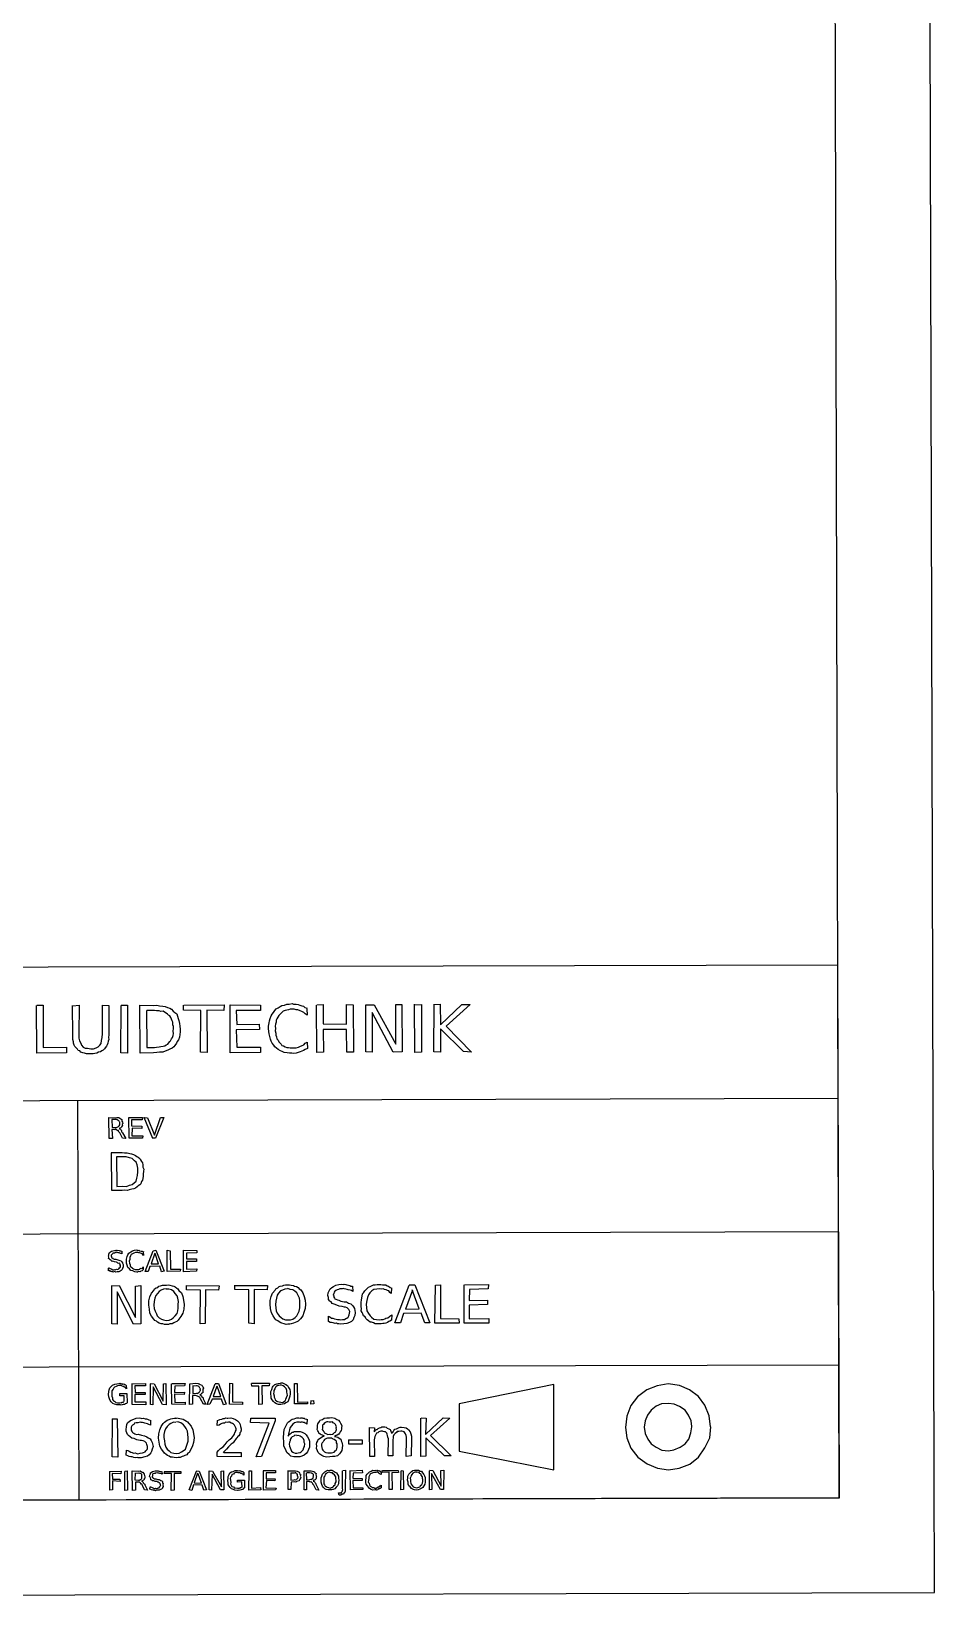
# Model space of a CAD drawing. Header units: millimetres. Extents: x 0 to 620, y -1 to 331.
# Drawn here: x 525.4 to 620.4, y -0.8 to 165 of the extents above; entities that cross this region are included whole.
import ezdxf

# ---------------------------------------------------------------- set-up
doc = ezdxf.new("R2010")
doc.units = ezdxf.units.MM

msp = doc.modelspace()

# ---------------------------------------------------------------- linework, layer by layer
for points in [[(0.47, -0.82), (620.42, 0.87), (619.52, 330.84), (-0.45, 329.17)], [(10.45, 9.16), (610.4, 10.85), (609.59, 320.84), (9.59, 319.15)], [(430.43, 10.32), (610.43, 10.8), (610.26, 66.82), (430.29, 66.36)], [(570.42, 15.74), (580.39, 13.76), (580.38, 22.74), (570.42, 20.7)], [(596.88, 18.28), (596.72, 19.44), (596.28, 20.56), (595.59, 21.46), (594.67, 22.16), (593.59, 22.64), (592.41, 22.8), (591.25, 22.61), (590.17, 22.19), (589.19, 21.43), (588.49, 20.54), (588.07, 19.4), (587.91, 18.23), (588.06, 17.12), (588.5, 16.04), (589.22, 15.08), (590.19, 14.4), (591.28, 13.93), (592.45, 13.75), (593.58, 13.95), (594.69, 14.36), (595.6, 15.08), (596.27, 16.06), (596.78, 17.11), (596.9, 18.29)], [(594.9, 18.31), (594.82, 18.92), (594.54, 19.51), (594.2, 20.02), (593.62, 20.41), (593.05, 20.66), (592.43, 20.74), (591.72, 20.71), (591.15, 20.46), (590.61, 20.05), (590.25, 19.5), (590, 18.9), (589.88, 18.24), (589.99, 17.58), (590.26, 16.99), (590.63, 16.49), (591.14, 16.13), (591.76, 15.84), (592.44, 15.75), (593.02, 15.88), (593.68, 16.14), (594.2, 16.51), (594.58, 17), (594.81, 17.66), (594.91, 18.3)]]:
    msp.add_lwpolyline(points, close=True)
for points in [[(525.99, 62.61), (526.67, 62.62), (526.67, 58.16), (529.13, 58.2), (529.12, 57.6), (526.02, 57.56), (525.98, 62.59)], [(529.78, 62.57), (530.45, 62.61), (530.41, 59.53), (530.43, 59.16), (530.48, 58.89), (530.63, 58.62), (530.71, 58.41), (530.87, 58.22), (531.1, 58.11), (531.35, 58.1), (531.7, 58.03), (531.98, 58.05), (532.25, 58.14), (532.47, 58.23), (532.64, 58.41), (532.77, 58.58), (532.8, 58.9), (532.87, 59.21), (532.93, 59.6), (532.92, 62.62), (533.57, 62.59), (533.57, 59.52), (533.55, 59.23), (533.58, 59.02), (533.5, 58.85), (533.49, 58.62), (533.4, 58.47), (533.33, 58.32), (533.2, 58.14), (533.14, 58.02), (532.99, 57.89), (532.84, 57.81), (532.69, 57.73), (532.5, 57.67), (532.32, 57.56), (532.1, 57.54), (531.92, 57.51), (531.66, 57.5), (531.46, 57.51), (531.23, 57.52), (531.03, 57.58), (530.83, 57.6), (530.64, 57.67), (530.52, 57.81), (530.36, 57.86), (530.28, 58), (530.15, 58.15), (530, 58.27), (529.93, 58.43), (529.87, 58.62), (529.85, 58.78), (529.78, 59.01), (529.79, 59.25), (529.78, 59.51), (529.76, 62.6)], [(534.87, 62.62), (535.53, 62.62), (535.54, 57.59), (534.83, 57.63), (534.86, 62.59)], [(536.85, 62.62), (538.28, 62.59), (538.62, 62.64), (538.9, 62.56), (539.26, 62.51), (539.51, 62.48), (539.76, 62.39), (540, 62.3), (540.18, 62.19), (540.36, 61.99), (540.53, 61.86), (540.72, 61.71), (540.81, 61.46), (540.89, 61.22), (540.95, 61.01), (541, 60.71), (541.05, 60.43), (541.07, 60.11), (541.08, 59.81), (541.05, 59.53), (541.02, 59.27), (540.9, 58.99), (540.78, 58.81), (540.71, 58.62), (540.53, 58.39), (540.43, 58.23), (540.25, 58.12), (540, 57.99), (539.77, 57.89), (539.52, 57.8), (539.25, 57.7), (538.91, 57.67), (538.62, 57.64), (538.28, 57.62), (536.86, 57.59), (536.85, 62.62)], [(537.53, 62.05), (537.58, 58.16), (538.4, 58.19), (538.6, 58.2), (538.86, 58.23), (539.06, 58.27), (539.3, 58.32), (539.47, 58.35), (539.62, 58.46), (539.77, 58.52), (539.87, 58.64), (540.01, 58.79), (540.06, 58.89), (540.16, 59.1), (540.27, 59.23), (540.33, 59.45), (540.37, 59.64), (540.36, 59.89), (540.38, 60.16), (540.37, 60.39), (540.31, 60.57), (540.31, 60.84), (540.25, 60.98), (540.16, 61.15), (540.1, 61.32), (540.01, 61.51), (539.84, 61.58), (539.75, 61.69), (539.62, 61.79), (539.45, 61.89), (539.29, 61.98), (539.05, 61.97), (538.87, 62.04), (538.6, 62.03), (538.39, 62.08), (537.58, 62.06)], [(541.46, 62.62), (545.7, 62.66), (545.69, 62.05), (543.9, 62.1), (543.93, 57.64), (543.23, 57.67), (543.26, 62.05), (541.43, 62.1), (541.45, 62.63)], [(546.35, 62.67), (549.53, 62.64), (549.52, 62.07), (546.99, 62.05), (547.05, 60.59), (549.38, 60.64), (549.44, 60.06), (546.99, 60.04), (547.05, 58.21), (549.55, 58.2), (549.55, 57.65), (546.33, 57.61), (546.35, 62.65)], [(554.41, 62.25), (554.44, 61.57), (554.22, 61.71), (554.09, 61.86), (553.88, 61.96), (553.71, 62.02), (553.46, 62.13), (553.29, 62.13), (553.07, 62.19), (552.85, 62.2), (552.67, 62.21), (552.49, 62.13), (552.29, 62.09), (552.12, 62.05), (551.92, 62.01), (551.8, 61.9), (551.69, 61.77), (551.58, 61.65), (551.46, 61.55), (551.37, 61.36), (551.25, 61.18), (551.19, 61.04), (551.19, 60.83), (551.1, 60.61), (551.09, 60.42), (551.1, 60.18), (551.09, 59.93), (551.13, 59.69), (551.15, 59.46), (551.22, 59.3), (551.25, 59.08), (551.38, 58.96), (551.46, 58.76), (551.57, 58.66), (551.7, 58.51), (551.79, 58.38), (551.94, 58.34), (552.14, 58.26), (552.3, 58.17), (552.49, 58.19), (552.67, 58.13), (552.86, 58.13), (553.06, 58.13), (553.28, 58.15), (553.53, 58.22), (553.68, 58.29), (553.92, 58.39), (554.08, 58.45), (554.23, 58.62), (554.44, 58.73), (554.46, 58.08), (554.23, 57.97), (554.05, 57.85), (553.89, 57.79), (553.71, 57.71), (553.5, 57.66), (553.27, 57.57), (553.03, 57.55), (552.84, 57.56), (552.59, 57.57), (552.33, 57.63), (552.02, 57.64), (551.8, 57.75), (551.62, 57.83), (551.4, 57.95), (551.21, 58.11), (551.03, 58.25), (550.93, 58.42), (550.75, 58.63), (550.67, 58.85), (550.58, 59.06), (550.51, 59.33), (550.46, 59.61), (550.41, 59.84), (550.38, 60.17), (550.38, 60.42), (550.44, 60.75), (550.47, 60.99), (550.55, 61.23), (550.64, 61.49), (550.77, 61.68), (550.9, 61.86), (551.04, 62.07), (551.19, 62.24), (551.39, 62.35), (551.61, 62.48), (551.78, 62.59), (552.07, 62.62), (552.29, 62.73), (552.55, 62.73), (552.86, 62.79), (553.01, 62.73), (553.28, 62.74), (553.48, 62.71), (553.68, 62.62), (553.87, 62.57), (554.07, 62.51), (554.21, 62.38), (554.43, 62.3)], [(555.46, 62.66), (556.13, 62.69), (556.13, 60.65), (558.58, 60.64), (558.58, 62.71), (559.27, 62.65), (559.31, 57.7), (558.62, 57.67), (558.59, 60.07), (556.13, 60.06), (556.15, 57.67), (555.47, 57.66), (555.44, 62.64)], [(560.61, 62.67), (561.5, 62.66), (563.77, 58.53), (563.76, 62.71), (564.4, 62.69), (564.42, 57.73), (563.47, 57.7), (561.29, 61.85), (561.27, 57.69), (560.62, 57.71), (560.61, 62.66)], [(565.74, 62.67), (566.46, 62.7), (566.46, 57.69), (565.76, 57.66), (565.73, 62.73)], [(567.74, 62.71), (568.44, 62.74), (568.46, 60.57), (570.72, 62.69), (571.6, 62.71), (569.06, 60.41), (571.73, 57.68), (570.88, 57.74), (568.45, 60.13), (568.45, 57.7), (567.76, 57.72), (567.79, 62.73)], [(430.28, 52.32), (610.29, 52.85)], [(530.45, 10.57), (530.31, 52.63)], [(534.65, 49.67), (534.72, 49.65), (534.73, 49.57), (534.8, 49.57), (534.84, 49.5), (534.91, 49.43), (534.92, 49.35), (534.95, 49.28), (535.02, 49.2), (535.36, 48.59), (535.03, 48.64), (534.74, 49.2), (534.64, 49.3), (534.59, 49.34), (534.59, 49.44), (534.49, 49.44), (534.43, 49.49), (534.42, 49.53), (534.29, 49.57), (534.21, 49.52), (533.89, 49.56), (533.95, 48.59), (533.62, 48.6), (533.59, 50.81), (534.26, 50.79), (534.43, 50.82), (534.64, 50.8), (534.74, 50.74), (534.85, 50.67), (534.94, 50.59), (534.95, 50.44), (535.03, 50.32), (535.07, 50.17), (534.99, 50.11), (535.01, 49.98), (534.97, 49.94), (534.91, 49.83), (534.89, 49.77), (534.85, 49.74), (534.72, 49.68), (534.66, 49.67)], [(533.91, 50.6), (533.92, 49.76), (534.25, 49.77), (534.38, 49.77), (534.45, 49.81), (534.54, 49.83), (534.61, 49.87), (534.65, 49.92), (534.72, 50.03), (534.73, 50.1), (534.74, 50.17), (534.73, 50.31), (534.69, 50.35), (534.68, 50.44), (534.63, 50.45), (534.56, 50.5), (534.46, 50.58), (534.37, 50.59), (534.26, 50.59), (533.91, 50.6)], [(535.68, 50.82), (537.12, 50.81), (537.1, 50.56), (535.97, 50.58), (535.98, 49.93), (537.05, 49.89), (537.04, 49.65), (536.03, 49.7), (535.99, 48.89), (537.15, 48.89), (537.13, 48.63), (535.71, 48.65), (535.67, 50.81)], [(538.21, 48.6), (537.31, 50.82), (537.63, 50.79), (538.37, 48.96), (539.03, 50.81), (539.38, 50.82), (538.5, 48.63), (538.18, 48.65)], [(533.83, 47.12), (534.98, 47.13), (535.24, 47.09), (535.5, 47.09), (535.79, 47.03), (535.97, 47), (536.16, 46.92), (536.39, 46.83), (536.53, 46.72), (536.67, 46.65), (536.83, 46.49), (536.9, 46.37), (537.01, 46.19), (537.12, 46.04), (537.16, 45.85), (537.17, 45.59), (537.25, 45.37), (537.24, 45.16), (537.19, 44.87), (537.19, 44.63), (537.14, 44.41), (537.13, 44.21), (537.03, 44.07), (536.94, 43.85), (536.84, 43.73), (536.67, 43.62), (536.57, 43.52), (536.37, 43.38), (536.21, 43.31), (536, 43.26), (535.73, 43.2), (535.53, 43.15), (535.23, 43.16), (534.98, 43.14), (533.89, 43.13), (533.87, 47.08)], [(534.4, 46.68), (534.42, 43.56), (535.04, 43.59), (535.45, 43.57), (535.77, 43.68), (536.05, 43.78), (536.26, 43.95), (536.45, 44.12), (536.53, 44.44), (536.61, 44.72), (536.63, 45.09), (536.62, 45.5), (536.57, 45.82), (536.46, 46.11), (536.28, 46.27), (536.04, 46.49), (535.77, 46.56), (535.42, 46.67), (535.06, 46.68), (534.4, 46.66)], [(430.32, 38.3), (610.37, 38.81)], [(534.95, 36.76), (534.95, 36.47), (534.87, 36.51), (534.83, 36.5), (534.73, 36.56), (534.66, 36.58), (534.58, 36.58), (534.51, 36.62), (534.46, 36.59), (534.34, 36.64), (534.25, 36.59), (534.16, 36.56), (534.03, 36.53), (533.98, 36.51), (533.95, 36.48), (533.85, 36.37), (533.83, 36.35), (533.84, 36.27), (533.85, 36.15), (533.85, 36.13), (533.89, 36.06), (533.96, 36.05), (533.99, 35.97), (534.07, 35.96), (534.14, 35.93), (534.3, 35.9), (534.42, 35.88), (534.63, 35.82), (534.72, 35.78), (534.87, 35.74), (534.92, 35.68), (535.02, 35.54), (535.03, 35.49), (535.1, 35.35), (535.08, 35.25), (535.09, 35.1), (535.02, 34.93), (534.98, 34.84), (534.89, 34.71), (534.77, 34.64), (534.63, 34.58), (534.44, 34.58), (534.27, 34.56), (534.17, 34.61), (534.13, 34.56), (534.05, 34.58), (533.92, 34.59), (533.86, 34.63), (533.75, 34.61), (533.67, 34.71), (533.55, 34.69), (533.56, 34.98), (533.63, 35), (533.71, 34.95), (533.81, 34.91), (533.91, 34.88), (533.99, 34.81), (534.12, 34.8), (534.17, 34.82), (534.23, 34.81), (534.38, 34.85), (534.5, 34.84), (534.55, 34.85), (534.62, 34.89), (534.7, 35), (534.75, 35), (534.79, 35.1), (534.8, 35.19), (534.78, 35.28), (534.79, 35.32), (534.73, 35.42), (534.7, 35.48), (534.6, 35.47), (534.54, 35.5), (534.44, 35.56), (534.37, 35.6), (534.18, 35.62), (534, 35.69), (533.92, 35.67), (533.82, 35.77), (533.73, 35.86), (533.64, 35.92), (533.56, 35.97), (533.59, 36.12), (533.55, 36.25), (533.57, 36.34), (533.59, 36.45), (533.66, 36.6), (533.77, 36.7), (533.87, 36.76), (534.01, 36.8), (534.16, 36.83), (534.33, 36.87), (534.39, 36.87), (534.51, 36.84), (534.54, 36.87), (534.65, 36.81), (534.73, 36.8), (534.82, 36.79), (534.9, 36.75), (534.98, 36.73)], [(537.19, 36.68), (537.22, 36.31), (537.11, 36.43), (537.07, 36.47), (537.01, 36.52), (536.9, 36.56), (536.81, 36.59), (536.72, 36.58), (536.65, 36.61), (536.51, 36.6), (536.38, 36.63), (536.2, 36.54), (536.07, 36.48), (535.94, 36.41), (535.87, 36.26), (535.78, 36.08), (535.78, 35.89), (535.73, 35.7), (535.77, 35.5), (535.81, 35.32), (535.84, 35.17), (535.99, 35.03), (536.07, 34.98), (536.18, 34.91), (536.35, 34.82), (536.51, 34.84), (536.65, 34.83), (536.69, 34.84), (536.83, 34.86), (536.88, 34.92), (536.97, 34.96), (537.06, 34.95), (537.16, 35), (537.2, 35.11), (537.19, 34.82), (537.15, 34.77), (537.07, 34.69), (536.95, 34.66), (536.91, 34.61), (536.83, 34.6), (536.68, 34.62), (536.6, 34.56), (536.52, 34.54), (536.3, 34.57), (536.09, 34.68), (535.91, 34.74), (535.76, 34.91), (535.57, 35.03), (535.5, 35.27), (535.45, 35.49), (535.44, 35.7), (535.44, 35.93), (535.51, 36.21), (535.58, 36.38), (535.7, 36.53), (535.9, 36.67), (536.07, 36.78), (536.27, 36.86), (536.53, 36.89), (536.58, 36.82), (536.73, 36.86), (536.79, 36.8), (536.85, 36.8), (536.99, 36.75), (537.07, 36.77), (537.16, 36.72), (537.25, 36.67)], [(538.23, 36.79), (538.54, 36.85), (539.41, 34.65), (539.12, 34.59), (538.94, 35.18), (537.89, 35.16), (537.7, 34.63), (537.39, 34.63), (538.25, 36.79)], [(538.43, 36.54), (538.03, 35.43), (538.8, 35.41), (538.44, 36.5)], [(539.71, 36.85), (540.02, 36.8), (540.06, 34.88), (541.12, 34.87), (541.1, 34.64), (539.72, 34.63), (539.7, 36.85)], [(541.4, 36.85), (542.83, 36.82), (542.82, 36.57), (541.75, 36.56), (541.74, 35.94), (542.8, 35.96), (542.79, 35.68), (541.74, 35.68), (541.74, 34.87), (542.84, 34.89), (542.81, 34.65), (541.43, 34.6), (541.44, 36.85)], [(539.64, 33.19), (539.82, 33.21), (540.01, 33.18), (540.23, 33.11), (540.42, 33.08), (540.56, 32.99), (540.73, 32.87), (540.85, 32.8), (540.96, 32.62), (541.22, 32.37), (541.38, 32), (541.43, 31.6), (541.51, 31.14), (541.48, 30.65), (541.37, 30.24), (541.17, 29.89), (540.96, 29.59), (540.88, 29.49), (540.73, 29.37), (540.54, 29.29), (540.43, 29.21), (540.23, 29.13), (540.01, 29.1), (539.87, 29.04), (539.64, 29.03), (539.44, 29.04), (539.25, 29.1), (539.08, 29.12), (538.89, 29.19), (538.7, 29.3), (538.58, 29.38), (538.43, 29.46), (538.3, 29.61), (538.07, 29.93), (537.91, 30.25), (537.84, 30.64), (537.79, 31.08), (537.78, 31.55), (537.91, 31.95), (538.06, 32.34), (538.3, 32.62), (538.38, 32.79), (538.57, 32.89), (538.73, 32.94), (538.84, 33.09), (539.03, 33.11), (539.22, 33.18), (539.44, 33.17), (539.6, 33.17)], [(546.83, 33.16), (550.28, 33.14), (550.25, 32.7), (548.86, 32.71), (548.86, 29.13), (548.32, 29.17), (548.3, 32.7), (546.84, 32.72), (546.85, 33.17)], [(552.39, 33.2), (552.57, 33.22), (552.76, 33.17), (552.99, 33.16), (553.12, 33.08), (553.33, 33.03), (553.48, 32.94), (553.59, 32.81), (553.76, 32.69), (554, 32.36), (554.13, 31.99), (554.22, 31.6), (554.25, 31.17), (554.23, 30.74), (554.09, 30.32), (553.97, 29.97), (553.74, 29.65), (553.65, 29.54), (553.48, 29.41), (553.35, 29.31), (553.19, 29.24), (553.02, 29.18), (552.77, 29.1), (552.63, 29.08), (552.39, 29.08), (552.23, 29.06), (552.01, 29.11), (551.79, 29.18), (551.67, 29.21), (551.51, 29.33), (551.34, 29.42), (551.16, 29.53), (551.03, 29.66), (550.85, 29.94), (550.68, 30.28), (550.58, 30.71), (550.56, 31.18), (550.55, 31.58), (550.67, 32), (550.8, 32.33), (551.07, 32.64), (551.15, 32.8), (551.34, 32.91), (551.5, 33.04), (551.61, 33.09), (551.84, 33.12), (552, 33.18), (552.16, 33.21), (552.36, 33.2)], [(559.22, 33.08), (559.26, 32.5), (559.09, 32.62), (558.95, 32.66), (558.76, 32.69), (558.65, 32.74), (558.5, 32.77), (558.35, 32.79), (558.23, 32.84), (558.11, 32.79), (557.88, 32.81), (557.74, 32.74), (557.59, 32.68), (557.47, 32.63), (557.35, 32.56), (557.27, 32.44), (557.25, 32.32), (557.19, 32.13), (557.23, 32.04), (557.23, 31.93), (557.31, 31.83), (557.35, 31.73), (557.47, 31.71), (557.63, 31.64), (557.78, 31.6), (557.98, 31.5), (558.32, 31.44), (558.58, 31.42), (558.79, 31.3), (559.05, 31.23), (559.21, 31.05), (559.33, 30.9), (559.41, 30.74), (559.44, 30.5), (559.5, 30.31), (559.47, 30), (559.36, 29.79), (559.27, 29.54), (559.09, 29.37), (558.91, 29.26), (558.61, 29.15), (558.29, 29.1), (557.95, 29.09), (557.78, 29.12), (557.64, 29.13), (557.51, 29.17), (557.37, 29.14), (557.19, 29.21), (557.01, 29.24), (556.85, 29.26), (556.7, 29.37), (556.7, 29.93), (556.82, 29.85), (556.99, 29.72), (557.15, 29.7), (557.33, 29.63), (557.49, 29.59), (557.63, 29.58), (557.83, 29.57), (557.98, 29.54), (558.17, 29.57), (558.38, 29.58), (558.5, 29.66), (558.63, 29.7), (558.77, 29.83), (558.83, 29.95), (558.87, 30.05), (558.9, 30.24), (558.93, 30.41), (558.85, 30.54), (558.83, 30.61), (558.76, 30.68), (558.66, 30.79), (558.47, 30.87), (558.36, 30.88), (558.13, 30.95), (557.81, 30.99), (557.55, 31.09), (557.27, 31.2), (557.06, 31.24), (556.95, 31.42), (556.81, 31.51), (556.7, 31.68), (556.7, 31.89), (556.63, 32.1), (556.65, 32.36), (556.74, 32.59), (556.85, 32.78), (557.05, 32.92), (557.22, 33.05), (557.46, 33.19), (557.77, 33.26), (558.07, 33.27), (558.21, 33.24), (558.33, 33.27), (558.52, 33.24), (558.61, 33.23), (558.78, 33.17), (558.92, 33.15), (559.05, 33.09), (559.22, 33.08)], [(563.3, 32.91), (563.28, 32.29), (563.15, 32.41), (563.02, 32.57), (562.89, 32.63), (562.75, 32.69), (562.59, 32.71), (562.44, 32.8), (562.23, 32.77), (562.05, 32.81), (561.77, 32.75), (561.46, 32.72), (561.26, 32.58), (561.03, 32.37), (560.88, 32.18), (560.77, 31.9), (560.72, 31.56), (560.63, 31.17), (560.69, 30.81), (560.72, 30.49), (560.89, 30.19), (561.05, 29.94), (561.21, 29.82), (561.46, 29.62), (561.73, 29.58), (562.1, 29.53), (562.23, 29.56), (562.45, 29.56), (562.61, 29.63), (562.73, 29.7), (562.92, 29.76), (563.05, 29.85), (563.15, 29.91), (563.33, 30.05), (563.3, 29.51), (563.15, 29.39), (563.04, 29.36), (562.88, 29.27), (562.7, 29.2), (562.53, 29.15), (562.41, 29.15), (562.23, 29.1), (562.08, 29.11), (561.86, 29.11), (561.61, 29.11), (561.43, 29.21), (561.22, 29.28), (561.08, 29.3), (560.88, 29.42), (560.76, 29.53), (560.6, 29.68), (560.53, 29.84), (560.37, 29.94), (560.28, 30.16), (560.22, 30.3), (560.13, 30.49), (560.14, 30.74), (560.12, 30.91), (560.13, 31.18), (560.11, 31.41), (560.14, 31.62), (560.18, 31.85), (560.23, 32.03), (560.27, 32.26), (560.36, 32.37), (560.52, 32.59), (560.61, 32.69), (560.73, 32.81), (560.88, 32.96), (561.08, 33.03), (561.21, 33.1), (561.43, 33.2), (561.59, 33.23), (561.81, 33.26), (562.01, 33.24), (562.2, 33.24), (562.37, 33.22), (562.54, 33.22), (562.7, 33.2), (562.87, 33.12), (562.99, 33.08), (563.16, 32.95), (563.34, 32.87)], [(565.18, 33.2), (565.77, 33.2), (567.33, 29.21), (566.8, 29.21), (566.42, 30.23), (564.59, 30.19), (564.25, 29.22), (563.66, 29.22), (565.16, 33.17)], [(567.93, 33.19), (568.47, 33.21), (568.47, 29.69), (570.39, 29.64), (570.42, 29.18), (567.88, 29.2), (567.93, 33.18)], [(570.98, 33.2), (573.51, 33.24), (573.49, 32.79), (571.5, 32.74), (571.48, 31.57), (573.42, 31.6), (573.41, 31.15), (571.49, 31.09), (571.49, 29.65), (573.54, 29.69), (573.55, 29.19), (570.96, 29.2), (570.94, 33.23)], [(533.89, 33.1), (534.66, 33.14), (536.4, 29.79), (536.39, 33.09), (536.94, 33.14), (536.96, 29.11), (536.19, 29.09), (534.44, 32.47), (534.46, 29.09), (533.91, 29.11), (533.91, 33.14)], [(539.6, 32.78), (539.32, 32.75), (539.07, 32.65), (538.89, 32.51), (538.71, 32.29), (538.54, 32.1), (538.42, 31.83), (538.34, 31.45), (538.33, 31.09), (538.36, 30.74), (538.46, 30.45), (538.58, 30.18), (538.68, 29.96), (538.88, 29.75), (539.11, 29.6), (539.34, 29.53), (539.62, 29.46), (539.93, 29.51), (540.16, 29.61), (540.36, 29.75), (540.57, 29.94), (540.75, 30.2), (540.83, 30.48), (540.88, 30.77), (540.88, 31.14), (540.91, 31.48), (540.84, 31.81), (540.75, 32.07), (540.56, 32.3), (540.4, 32.53), (540.16, 32.68), (539.88, 32.76), (539.61, 32.77)], [(541.76, 33.14), (545.19, 33.12), (545.13, 32.66), (543.74, 32.7), (543.72, 29.16), (543.19, 29.12), (543.22, 32.65), (541.75, 32.68), (541.74, 33.13)], [(552.36, 32.81), (552.1, 32.75), (551.85, 32.67), (551.65, 32.58), (551.43, 32.35), (551.3, 32.13), (551.21, 31.82), (551.13, 31.5), (551.11, 31.13), (551.16, 30.78), (551.18, 30.48), (551.3, 30.23), (551.48, 29.94), (551.69, 29.78), (551.88, 29.64), (552.15, 29.53), (552.39, 29.54), (552.69, 29.52), (552.95, 29.62), (553.17, 29.77), (553.34, 29.95), (553.49, 30.22), (553.59, 30.45), (553.66, 30.81), (553.68, 31.17), (553.68, 31.54), (553.62, 31.81), (553.47, 32.15), (553.36, 32.38), (553.15, 32.56), (552.93, 32.7), (552.67, 32.74), (552.39, 32.82)], [(565.51, 32.65), (564.79, 30.65), (566.23, 30.68), (565.47, 32.69)], [(430.35, 24.35), (610.36, 24.8)], [(535.2, 20.93), (535.21, 21.55), (534.72, 21.54), (534.72, 21.78), (535.46, 21.8), (535.51, 20.82), (535.43, 20.75), (535.33, 20.7), (535.23, 20.64), (535.11, 20.64), (535, 20.59), (534.89, 20.56), (534.81, 20.6), (534.65, 20.61), (534.42, 20.58), (534.19, 20.68), (534.01, 20.73), (533.84, 20.9), (533.73, 21.06), (533.66, 21.22), (533.58, 21.45), (533.55, 21.68), (533.58, 21.99), (533.62, 22.19), (533.69, 22.4), (533.87, 22.56), (533.98, 22.66), (534.2, 22.76), (534.43, 22.82), (534.68, 22.85), (534.76, 22.86), (534.89, 22.81), (534.94, 22.85), (535.07, 22.78), (535.16, 22.81), (535.28, 22.75), (535.33, 22.7), (535.42, 22.62), (535.44, 22.29), (535.34, 22.42), (535.24, 22.42), (535.2, 22.53), (535.09, 22.51), (534.99, 22.56), (534.9, 22.62), (534.81, 22.62), (534.68, 22.64), (534.5, 22.6), (534.36, 22.53), (534.16, 22.46), (534.11, 22.38), (534.02, 22.25), (533.9, 22.07), (533.9, 21.95), (533.88, 21.71), (533.89, 21.51), (533.96, 21.32), (533.98, 21.16), (534.08, 21.03), (534.22, 20.93), (534.32, 20.84), (534.5, 20.81), (534.69, 20.81), (534.75, 20.79), (534.84, 20.85), (534.9, 20.82), (535, 20.87), (535, 20.86), (535.1, 20.85), (535.11, 20.93), (535.16, 20.94)], [(536.04, 22.79), (537.43, 22.85), (537.44, 22.58), (536.31, 22.59), (536.35, 21.91), (537.4, 21.91), (537.4, 21.69), (536.32, 21.68), (536.3, 20.9), (537.46, 20.9), (537.46, 20.61), (536.05, 20.63), (536.02, 22.83)], [(537.92, 22.85), (538.34, 22.82), (539.29, 20.99), (539.34, 22.81), (539.58, 22.83), (539.6, 20.6), (539.21, 20.64), (538.25, 22.48), (538.2, 20.59), (537.95, 20.63), (537.96, 22.8)], [(540.19, 22.84), (541.61, 22.85), (541.55, 22.58), (540.52, 22.56), (540.48, 21.89), (541.55, 21.93), (541.51, 21.67), (540.48, 21.71), (540.51, 20.85), (541.61, 20.88), (541.62, 20.62), (540.21, 20.65), (540.16, 22.82)], [(543.13, 21.68), (543.22, 21.64), (543.22, 21.61), (543.25, 21.58), (543.32, 21.54), (543.34, 21.46), (543.43, 21.39), (543.49, 21.32), (543.5, 21.24), (543.8, 20.66), (543.52, 20.65), (543.21, 21.23), (543.18, 21.3), (543.14, 21.38), (543.05, 21.45), (542.99, 21.47), (542.92, 21.5), (542.89, 21.52), (542.8, 21.54), (542.7, 21.57), (542.38, 21.59), (542.39, 20.65), (542.08, 20.63), (542.1, 22.8), (542.74, 22.86), (542.98, 22.83), (543.09, 22.81), (543.19, 22.74), (543.35, 22.68), (543.41, 22.6), (543.48, 22.51), (543.53, 22.35), (543.48, 22.23), (543.48, 22.09), (543.46, 22), (543.49, 21.94), (543.41, 21.84), (543.35, 21.82), (543.3, 21.77), (543.25, 21.68), (543.16, 21.64)], [(542.41, 22.56), (542.42, 21.78), (542.8, 21.83), (542.87, 21.81), (542.95, 21.8), (543.05, 21.89), (543.07, 21.88), (543.13, 21.98), (543.16, 22.02), (543.23, 22.12), (543.18, 22.2), (543.22, 22.27), (543.15, 22.34), (543.13, 22.41), (543.09, 22.48), (543.06, 22.54), (542.98, 22.57), (542.88, 22.58), (542.79, 22.6), (542.39, 22.57)], [(544.76, 22.84), (545.11, 22.84), (545.91, 20.68), (545.63, 20.61), (545.42, 21.21), (544.44, 21.18), (544.21, 20.65), (543.92, 20.62), (544.76, 22.81)], [(544.94, 22.57), (544.54, 21.47), (545.37, 21.48), (544.96, 22.55)], [(546.28, 22.86), (546.58, 22.84), (546.59, 20.9), (547.63, 20.89), (547.64, 20.64), (546.28, 20.66), (546.29, 22.88)], [(548.58, 22.87), (550.47, 22.86), (550.44, 22.59), (549.68, 22.59), (549.7, 20.67), (549.36, 20.62), (549.34, 22.57), (548.62, 22.57), (548.58, 22.85)], [(551.62, 22.92), (551.85, 22.92), (552.05, 22.79), (552.19, 22.73), (552.36, 22.62), (552.48, 22.43), (552.62, 22.22), (552.66, 22.01), (552.64, 21.77), (552.62, 21.51), (552.56, 21.29), (552.49, 21.08), (552.4, 20.92), (552.2, 20.82), (552.07, 20.7), (551.83, 20.67), (551.66, 20.63), (551.44, 20.63), (551.22, 20.69), (551.03, 20.8), (550.89, 20.94), (550.76, 21.12), (550.67, 21.3), (550.67, 21.48), (550.62, 21.75), (550.61, 21.99), (550.71, 22.21), (550.8, 22.45), (550.86, 22.56), (551.05, 22.74), (551.24, 22.81), (551.4, 22.85), (551.63, 22.88)], [(551.6, 22.66), (551.47, 22.64), (551.34, 22.63), (551.19, 22.53), (551.12, 22.45), (551.04, 22.28), (550.95, 22.12), (550.93, 21.93), (550.9, 21.79), (550.96, 21.53), (550.96, 21.4), (551.05, 21.25), (551.09, 21.12), (551.25, 20.99), (551.33, 20.95), (551.51, 20.9), (551.67, 20.86), (551.82, 20.85), (551.92, 20.89), (552.05, 21), (552.16, 21.07), (552.2, 21.21), (552.26, 21.36), (552.36, 21.6), (552.34, 21.77), (552.3, 21.95), (552.31, 22.12), (552.22, 22.32), (552.15, 22.4), (552.06, 22.5), (551.92, 22.58), (551.75, 22.68), (551.62, 22.66)], [(553.1, 22.85), (553.39, 22.84), (553.43, 20.89), (554.47, 20.9), (554.48, 20.69), (553.12, 20.69), (553.1, 22.84)], [(554.86, 21.03), (555.1, 21.04), (555.13, 20.69), (554.84, 20.67), (554.86, 21.06)], [(533.94, 19.14), (534.47, 19.12), (534.52, 15.11), (533.92, 15.13), (533.95, 19.11)], [(537.97, 18.99), (537.98, 18.46), (537.78, 18.54), (537.65, 18.59), (537.51, 18.65), (537.38, 18.66), (537.26, 18.72), (537.13, 18.74), (536.98, 18.73), (536.86, 18.76), (536.64, 18.71), (536.47, 18.69), (536.28, 18.67), (536.2, 18.54), (536.07, 18.47), (536, 18.39), (535.93, 18.24), (535.93, 18.08), (535.93, 17.95), (535.96, 17.85), (536.02, 17.76), (536.07, 17.69), (536.2, 17.63), (536.33, 17.54), (536.48, 17.49), (536.67, 17.5), (537.01, 17.4), (537.33, 17.35), (537.56, 17.23), (537.72, 17.12), (537.94, 17.03), (538.03, 16.86), (538.15, 16.65), (538.19, 16.49), (538.23, 16.23), (538.15, 15.93), (538.08, 15.69), (538, 15.54), (537.82, 15.34), (537.63, 15.19), (537.35, 15.14), (536.99, 15.04), (536.67, 15.01), (536.56, 15.06), (536.4, 15.02), (536.2, 15.06), (536.05, 15.12), (535.89, 15.14), (535.73, 15.17), (535.58, 15.22), (535.41, 15.3), (535.44, 15.82), (535.58, 15.78), (535.71, 15.72), (535.89, 15.63), (536.05, 15.59), (536.19, 15.53), (536.36, 15.54), (536.51, 15.48), (536.64, 15.46), (536.87, 15.51), (537.11, 15.54), (537.21, 15.59), (537.41, 15.66), (537.48, 15.75), (537.6, 15.9), (537.63, 16), (537.66, 16.21), (537.62, 16.31), (537.56, 16.42), (537.53, 16.57), (537.46, 16.65), (537.35, 16.75), (537.19, 16.82), (537.03, 16.84), (536.86, 16.86), (536.53, 16.93), (536.24, 17.05), (535.99, 17.09), (535.82, 17.22), (535.64, 17.36), (535.54, 17.46), (535.46, 17.65), (535.42, 17.82), (535.39, 18.02), (535.44, 18.29), (535.49, 18.54), (535.56, 18.72), (535.75, 18.87), (535.94, 19), (536.2, 19.08), (536.44, 19.2), (536.81, 19.22), (536.95, 19.18), (537.05, 19.16), (537.24, 19.19), (537.39, 19.13), (537.53, 19.12), (537.66, 19.1), (537.77, 19.02), (537.94, 18.97)], [(540.64, 19.23), (540.88, 19.21), (541.04, 19.15), (541.21, 19.13), (541.41, 19.09), (541.56, 19), (541.76, 18.88), (541.85, 18.8), (542, 18.64), (542.23, 18.37), (542.41, 17.97), (542.5, 17.58), (542.54, 17.14), (542.5, 16.65), (542.38, 16.29), (542.21, 15.9), (542.04, 15.59), (541.89, 15.51), (541.78, 15.35), (541.57, 15.26), (541.43, 15.19), (541.28, 15.15), (541.09, 15.07), (540.86, 15.05), (540.67, 15.03), (540.45, 15.07), (540.26, 15.08), (540.07, 15.1), (539.92, 15.2), (539.76, 15.26), (539.62, 15.36), (539.45, 15.5), (539.35, 15.63), (539.13, 15.92), (538.96, 16.26), (538.86, 16.66), (538.82, 17.09), (538.85, 17.56), (538.93, 17.97), (539.07, 18.32), (539.28, 18.65), (539.44, 18.77), (539.57, 18.88), (539.72, 18.99), (539.92, 19.07), (540.1, 19.12), (540.29, 19.16), (540.48, 19.21), (540.68, 19.18)], [(540.63, 18.74), (540.37, 18.76), (540.1, 18.62), (539.93, 18.52), (539.71, 18.31), (539.55, 18.07), (539.45, 17.78), (539.37, 17.49), (539.38, 17.15), (539.43, 16.8), (539.46, 16.47), (539.59, 16.16), (539.7, 15.92), (539.92, 15.75), (540.11, 15.6), (540.41, 15.5), (540.68, 15.49), (540.98, 15.51), (541.22, 15.64), (541.41, 15.75), (541.64, 15.93), (541.73, 16.14), (541.83, 16.47), (541.93, 16.78), (541.91, 17.14), (541.9, 17.5), (541.84, 17.82), (541.72, 18.1), (541.59, 18.33), (541.44, 18.5), (541.17, 18.69), (540.96, 18.77), (540.69, 18.8)], [(545.66, 15.57), (547.5, 15.59), (547.51, 15.12), (544.99, 15.16), (544.96, 15.62), (545.12, 15.78), (545.34, 15.99), (545.59, 16.19), (545.8, 16.43), (546.04, 16.69), (546.24, 16.93), (546.36, 17.03), (546.5, 17.13), (546.63, 17.28), (546.72, 17.4), (546.79, 17.51), (546.83, 17.68), (546.89, 17.76), (546.92, 17.82), (546.97, 17.94), (546.97, 18.07), (546.94, 18.17), (546.86, 18.32), (546.8, 18.45), (546.69, 18.57), (546.59, 18.63), (546.43, 18.68), (546.29, 18.76), (546.16, 18.78), (546.02, 18.73), (545.85, 18.76), (545.74, 18.68), (545.58, 18.66), (545.45, 18.63), (545.31, 18.57), (545.18, 18.47), (544.97, 18.43), (545.01, 18.94), (545.18, 19.02), (545.27, 19.05), (545.45, 19.09), (545.59, 19.17), (545.76, 19.16), (545.89, 19.22), (546.02, 19.2), (546.1, 19.2), (546.41, 19.23), (546.66, 19.16), (546.92, 19.06), (547.11, 18.9), (547.28, 18.75), (547.38, 18.52), (547.43, 18.32), (547.5, 18.06), (547.5, 17.94), (547.46, 17.82), (547.45, 17.75), (547.37, 17.64), (547.36, 17.52), (547.24, 17.35), (547.15, 17.25), (547.04, 17.11), (546.98, 17.04), (546.9, 16.95), (546.79, 16.82), (546.65, 16.61), (546.44, 16.45), (546.18, 16.17), (545.97, 15.92), (545.62, 15.58)], [(548.53, 19.18), (551.08, 19.18), (551.06, 18.92), (549.64, 15.16), (549.08, 15.12), (550.44, 18.67), (548.49, 18.73), (548.51, 19.18)], [(554.44, 19.1), (554.41, 18.57), (554.34, 18.65), (554.22, 18.68), (554.11, 18.73), (554.05, 18.75), (553.95, 18.78), (553.78, 18.79), (553.73, 18.75), (553.63, 18.76), (553.34, 18.78), (553.11, 18.72), (552.94, 18.58), (552.8, 18.39), (552.65, 18.2), (552.58, 17.98), (552.5, 17.69), (552.45, 17.31), (552.54, 17.47), (552.67, 17.53), (552.76, 17.6), (552.85, 17.72), (553.02, 17.71), (553.09, 17.78), (553.22, 17.78), (553.42, 17.78), (553.69, 17.81), (553.91, 17.74), (554.19, 17.57), (554.35, 17.44), (554.49, 17.22), (554.6, 16.99), (554.69, 16.76), (554.68, 16.42), (554.67, 16.15), (554.59, 15.9), (554.49, 15.67), (554.32, 15.49), (554.12, 15.29), (553.89, 15.19), (553.66, 15.14), (553.4, 15.12), (553.03, 15.14), (552.73, 15.2), (552.54, 15.36), (552.3, 15.6), (552.17, 15.94), (552, 16.24), (551.97, 16.68), (551.95, 17.16), (551.97, 17.62), (552.01, 17.99), (552.21, 18.35), (552.38, 18.69), (552.49, 18.82), (552.64, 18.91), (552.77, 19.01), (552.88, 19.1), (553.06, 19.13), (553.24, 19.19), (553.37, 19.24), (553.56, 19.24), (553.7, 19.21), (553.78, 19.23), (553.92, 19.23), (553.99, 19.21), (554.13, 19.2), (554.21, 19.11), (554.32, 19.09), (554.4, 19.11)], [(556.26, 17.31), (556.05, 17.39), (555.93, 17.43), (555.8, 17.52), (555.67, 17.62), (555.63, 17.76), (555.57, 17.86), (555.49, 18.02), (555.52, 18.19), (555.53, 18.42), (555.56, 18.61), (555.73, 18.83), (555.81, 19), (556.05, 19.06), (556.24, 19.19), (556.52, 19.22), (556.8, 19.23), (557.05, 19.25), (557.34, 19.19), (557.56, 19.07), (557.72, 19), (557.88, 18.81), (557.96, 18.66), (558.07, 18.44), (558.05, 18.19), (558.06, 18.04), (558.03, 17.89), (557.92, 17.75), (557.85, 17.62), (557.76, 17.5), (557.61, 17.41), (557.48, 17.38), (557.3, 17.27), (557.51, 17.22), (557.66, 17.18), (557.81, 17.08), (557.97, 16.97), (558.03, 16.81), (558.1, 16.67), (558.13, 16.51), (558.16, 16.34), (558.12, 16.03), (558.07, 15.81), (557.96, 15.57), (557.83, 15.44), (557.63, 15.24), (557.35, 15.17), (557.09, 15.15), (556.81, 15.13), (556.47, 15.1), (556.21, 15.15), (555.98, 15.28), (555.79, 15.4), (555.59, 15.57), (555.53, 15.76), (555.41, 15.99), (555.45, 16.27), (555.41, 16.46), (555.46, 16.62), (555.57, 16.8), (555.61, 16.95), (555.75, 17.04), (555.9, 17.16), (556.07, 17.27), (556.22, 17.31)], [(556.06, 18.15), (556.03, 17.99), (556.11, 17.86), (556.18, 17.79), (556.24, 17.67), (556.32, 17.62), (556.46, 17.54), (556.6, 17.48), (556.81, 17.5), (556.92, 17.48), (557.1, 17.52), (557.21, 17.57), (557.31, 17.68), (557.44, 17.75), (557.49, 17.91), (557.51, 18.02), (557.49, 18.19), (557.53, 18.28), (557.44, 18.47), (557.41, 18.52), (557.33, 18.64), (557.19, 18.71), (557.12, 18.81), (556.95, 18.77), (556.77, 18.79), (556.61, 18.81), (556.5, 18.81), (556.36, 18.75), (556.22, 18.62), (556.17, 18.52), (556.07, 18.46), (556.05, 18.27), (556.07, 18.17)], [(563.4, 17.65), (563.49, 17.77), (563.55, 17.91), (563.66, 18.05), (563.83, 18.09), (563.97, 18.16), (564.11, 18.21), (564.24, 18.24), (564.38, 18.24), (564.65, 18.23), (564.86, 18.17), (565, 18.06), (565.1, 17.97), (565.27, 17.77), (565.33, 17.53), (565.41, 17.29), (565.4, 17.03), (565.37, 15.22), (564.87, 15.17), (564.88, 16.96), (564.9, 17.21), (564.86, 17.37), (564.8, 17.53), (564.71, 17.64), (564.66, 17.75), (564.53, 17.81), (564.41, 17.83), (564.28, 17.84), (564.07, 17.8), (563.91, 17.78), (563.82, 17.7), (563.69, 17.59), (563.56, 17.45), (563.48, 17.26), (563.47, 17.11), (563.46, 16.9), (563.45, 15.22), (562.97, 15.22), (562.99, 17.01), (562.91, 17.2), (562.88, 17.37), (562.86, 17.5), (562.81, 17.63), (562.68, 17.75), (562.59, 17.77), (562.44, 17.79), (562.36, 17.83), (562.18, 17.84), (561.98, 17.76), (561.88, 17.67), (561.72, 17.61), (561.62, 17.4), (561.57, 17.26), (561.53, 17.08), (561.49, 16.9), (561.54, 15.16), (561.04, 15.18), (561, 18.22), (561.52, 18.19), (561.5, 17.75), (561.61, 17.86), (561.66, 17.99), (561.81, 18.02), (561.92, 18.1), (562.05, 18.19), (562.19, 18.22), (562.29, 18.29), (562.47, 18.29), (562.62, 18.28), (562.74, 18.24), (562.87, 18.15), (563.04, 18.08), (563.16, 18), (563.2, 17.92), (563.29, 17.74), (563.34, 17.59)], [(566.42, 19.22), (566.94, 19.18), (566.9, 17.48), (568.73, 19.24), (569.45, 19.2), (567.41, 17.36), (569.59, 15.23), (568.88, 15.23), (566.92, 17.12), (566.92, 15.21), (566.38, 15.17), (566.39, 19.18)], [(553.38, 17.38), (553.16, 17.39), (553.03, 17.31), (552.87, 17.24), (552.77, 17.13), (552.66, 16.96), (552.64, 16.81), (552.57, 16.68), (552.55, 16.46), (552.58, 16.24), (552.66, 16.09), (552.73, 15.91), (552.79, 15.73), (552.93, 15.62), (553.02, 15.6), (553.17, 15.53), (553.34, 15.53), (553.51, 15.55), (553.71, 15.58), (553.81, 15.65), (553.93, 15.75), (554.01, 15.87), (554.1, 16.1), (554.17, 16.23), (554.18, 16.48), (554.13, 16.64), (554.13, 16.85), (554.06, 17.03), (553.92, 17.15), (553.8, 17.24), (553.71, 17.29), (553.52, 17.37), (553.34, 17.35)], [(556.8, 17.09), (556.59, 17.09), (556.46, 17.04), (556.28, 16.96), (556.21, 16.84), (556.12, 16.72), (556.01, 16.59), (555.94, 16.47), (555.94, 16.27), (555.99, 16.11), (556.01, 15.94), (556.08, 15.84), (556.22, 15.7), (556.28, 15.66), (556.41, 15.59), (556.61, 15.55), (556.81, 15.55), (556.99, 15.54), (557.14, 15.6), (557.29, 15.63), (557.38, 15.76), (557.49, 15.84), (557.57, 15.96), (557.6, 16.15), (557.61, 16.32), (557.61, 16.48), (557.54, 16.59), (557.51, 16.77), (557.41, 16.86), (557.29, 16.95), (557.11, 17.01), (556.99, 17.09), (556.8, 17.08)], [(558.8, 16.92), (560.21, 16.92), (560.24, 16.46), (558.83, 16.47), (558.83, 16.92)], [(533.65, 13.59), (534.86, 13.61), (534.84, 13.35), (533.94, 13.39), (533.97, 12.77), (534.74, 12.78), (534.78, 12.54), (533.97, 12.59), (533.95, 11.65), (533.7, 11.62), (533.7, 13.58)], [(535.26, 13.63), (535.5, 13.65), (535.56, 11.63), (535.25, 11.59), (535.25, 13.58)], [(537.01, 12.56), (537.08, 12.53), (537.11, 12.53), (537.17, 12.51), (537.19, 12.44), (537.24, 12.35), (537.3, 12.3), (537.35, 12.25), (537.38, 12.19), (537.66, 11.63), (537.32, 11.65), (537.11, 12.12), (537.07, 12.24), (536.96, 12.27), (536.94, 12.37), (536.86, 12.4), (536.81, 12.45), (536.78, 12.48), (536.69, 12.48), (536.62, 12.47), (536.37, 12.47), (536.38, 11.63), (536.08, 11.59), (536.05, 13.64), (536.68, 13.62), (536.86, 13.64), (537, 13.56), (537.09, 13.52), (537.17, 13.51), (537.24, 13.41), (537.3, 13.3), (537.32, 13.15), (537.35, 13.04), (537.36, 12.99), (537.35, 12.88), (537.29, 12.82), (537.29, 12.76), (537.24, 12.68), (537.16, 12.63), (537.11, 12.6), (537, 12.58)], [(536.35, 13.41), (536.32, 12.71), (536.7, 12.67), (536.8, 12.68), (536.88, 12.71), (536.89, 12.74), (536.95, 12.76), (537.01, 12.81), (537.06, 12.9), (537.06, 12.96), (537.06, 13.06), (537.05, 13.09), (537.05, 13.19), (537.05, 13.28), (536.98, 13.33), (536.92, 13.38), (536.83, 13.4), (536.75, 13.39), (536.66, 13.41), (536.31, 13.39)], [(539.15, 13.58), (539.2, 13.32), (539.12, 13.34), (539.05, 13.37), (538.95, 13.39), (538.89, 13.42), (538.82, 13.4), (538.72, 13.44), (538.72, 13.46), (538.64, 13.42), (538.51, 13.45), (538.46, 13.39), (538.31, 13.37), (538.31, 13.36), (538.21, 13.33), (538.18, 13.26), (538.19, 13.21), (538.16, 13.11), (538.15, 13.05), (538.15, 12.99), (538.2, 12.92), (538.24, 12.91), (538.29, 12.87), (538.37, 12.82), (538.41, 12.81), (538.52, 12.83), (538.72, 12.76), (538.86, 12.75), (538.96, 12.72), (539.05, 12.63), (539.18, 12.59), (539.24, 12.51), (539.24, 12.37), (539.3, 12.33), (539.27, 12.17), (539.28, 12.02), (539.23, 11.92), (539.21, 11.82), (539.11, 11.74), (539.03, 11.7), (538.89, 11.62), (538.7, 11.61), (538.57, 11.61), (538.48, 11.57), (538.38, 11.61), (538.33, 11.59), (538.25, 11.65), (538.18, 11.64), (538.08, 11.66), (538, 11.7), (537.91, 11.72), (537.93, 11.99), (537.98, 11.97), (538.06, 11.94), (538.13, 11.9), (538.22, 11.88), (538.28, 11.84), (538.35, 11.79), (538.48, 11.83), (538.54, 11.8), (538.67, 11.83), (538.72, 11.83), (538.81, 11.86), (538.87, 11.87), (538.92, 11.97), (538.99, 12), (538.99, 12.05), (539.05, 12.17), (539.03, 12.19), (538.98, 12.3), (538.97, 12.32), (538.91, 12.41), (538.89, 12.41), (538.8, 12.46), (538.75, 12.48), (538.63, 12.53), (538.44, 12.53), (538.32, 12.59), (538.19, 12.59), (538.11, 12.69), (538, 12.71), (538, 12.79), (537.95, 12.91), (537.92, 12.99), (537.87, 13.06), (537.89, 13.21), (537.96, 13.34), (537.96, 13.43), (538.05, 13.49), (538.18, 13.59), (538.31, 13.61), (538.45, 13.67), (538.62, 13.65), (538.69, 13.67), (538.7, 13.64), (538.77, 13.65), (538.85, 13.62), (538.92, 13.63), (539.04, 13.57), (539.12, 13.55), (539.16, 13.57)], [(539.45, 13.6), (541.17, 13.6), (541.16, 13.39), (540.46, 13.39), (540.45, 11.63), (540.12, 11.6), (540.18, 13.39), (539.41, 13.39), (539.47, 13.63)], [(542.75, 13.66), (543.08, 13.62), (543.85, 11.67), (543.58, 11.62), (543.41, 12.15), (542.49, 12.17), (542.31, 11.6), (542.03, 11.65), (542.79, 13.62)], [(542.9, 13.4), (542.57, 12.38), (543.32, 12.37), (542.96, 13.33)], [(544.15, 13.66), (544.5, 13.63), (545.42, 11.97), (545.4, 13.62), (545.63, 13.65), (545.69, 11.66), (545.33, 11.65), (544.44, 13.31), (544.38, 11.64), (544.13, 11.66), (544.12, 13.65)], [(547.59, 11.91), (547.58, 12.5), (547.12, 12.47), (547.13, 12.67), (547.85, 12.68), (547.84, 11.86), (547.75, 11.79), (547.7, 11.71), (547.58, 11.71), (547.51, 11.67), (547.37, 11.61), (547.29, 11.59), (547.18, 11.62), (547.08, 11.59), (546.83, 11.63), (546.69, 11.69), (546.48, 11.77), (546.34, 11.9), (546.24, 12.04), (546.13, 12.19), (546.12, 12.41), (546.09, 12.63), (546.12, 12.87), (546.12, 13.05), (546.25, 13.28), (546.32, 13.43), (546.48, 13.54), (546.67, 13.6), (546.86, 13.68), (547.07, 13.7), (547.19, 13.65), (547.25, 13.68), (547.36, 13.64), (547.44, 13.67), (547.56, 13.59), (547.65, 13.6), (547.69, 13.57), (547.78, 13.47), (547.79, 13.21), (547.71, 13.29), (547.61, 13.34), (547.57, 13.38), (547.47, 13.38), (547.37, 13.46), (547.32, 13.46), (547.19, 13.46), (547.1, 13.47), (546.91, 13.47), (546.77, 13.42), (546.69, 13.32), (546.52, 13.26), (546.47, 13.11), (546.38, 12.98), (546.35, 12.86), (546.36, 12.68), (546.4, 12.44), (546.39, 12.28), (546.44, 12.16), (546.53, 12), (546.68, 11.97), (546.8, 11.85), (546.94, 11.86), (547.11, 11.83), (547.21, 11.82), (547.25, 11.85), (547.31, 11.83), (547.37, 11.89), (547.42, 11.85), (547.46, 11.92), (547.53, 11.94), (547.55, 11.94)], [(548.3, 13.67), (548.57, 13.65), (548.58, 11.85), (549.54, 11.89), (549.57, 11.65), (548.32, 11.62), (548.34, 13.62)], [(549.83, 13.68), (551.1, 13.68), (551.12, 13.45), (550.12, 13.45), (550.12, 12.82), (551.09, 12.81), (551.05, 12.62), (550.16, 12.63), (550.1, 11.88), (551.17, 11.85), (551.11, 11.65), (549.85, 11.64), (549.85, 13.64)], [(552.43, 13.66), (553.03, 13.67), (553.22, 13.66), (553.4, 13.62), (553.47, 13.57), (553.6, 13.53), (553.64, 13.46), (553.68, 13.29), (553.76, 13.24), (553.71, 13.1), (553.76, 12.96), (553.7, 12.78), (553.65, 12.73), (553.59, 12.59), (553.47, 12.57), (553.33, 12.53), (553.25, 12.46), (553.07, 12.49), (552.75, 12.45), (552.73, 11.7), (552.46, 11.69), (552.44, 13.7)], [(552.72, 13.43), (552.74, 12.68), (553.08, 12.7), (553.17, 12.73), (553.22, 12.68), (553.33, 12.77), (553.39, 12.8), (553.42, 12.85), (553.45, 12.88), (553.49, 12.98), (553.47, 13.03), (553.43, 13.12), (553.43, 13.22), (553.41, 13.3), (553.32, 13.35), (553.3, 13.41), (553.26, 13.43), (553.17, 13.45), (553.06, 13.41), (552.71, 13.42)], [(555.06, 12.58), (555.12, 12.58), (555.18, 12.53), (555.16, 12.55), (555.25, 12.45), (555.27, 12.39), (555.31, 12.37), (555.34, 12.26), (555.38, 12.2), (555.66, 11.64), (555.39, 11.67), (555.14, 12.16), (555.04, 12.26), (555.02, 12.32), (554.97, 12.41), (554.93, 12.44), (554.87, 12.49), (554.81, 12.5), (554.75, 12.48), (554.66, 12.54), (554.36, 12.53), (554.37, 11.66), (554.13, 11.65), (554.12, 13.65), (554.72, 13.67), (554.87, 13.64), (554.99, 13.62), (555.13, 13.57), (555.26, 13.51), (555.29, 13.44), (555.38, 13.37), (555.37, 13.23), (555.41, 13.1), (555.39, 13.03), (555.39, 12.94), (555.38, 12.88), (555.34, 12.79), (555.29, 12.71), (555.21, 12.69), (555.13, 12.66), (555.04, 12.64)], [(554.35, 13.46), (554.37, 12.7), (554.7, 12.74), (554.84, 12.77), (554.88, 12.73), (554.98, 12.82), (555.02, 12.85), (555.03, 12.87), (555.11, 12.93), (555.08, 13.02), (555.09, 13.08), (555.11, 13.17), (555.12, 13.27), (555.08, 13.29), (555.01, 13.37), (554.94, 13.37), (554.92, 13.41), (554.85, 13.42), (554.7, 13.45), (554.4, 13.45)], [(556.82, 13.73), (557.02, 13.72), (557.18, 13.65), (557.4, 13.53), (557.53, 13.46), (557.64, 13.28), (557.72, 13.11), (557.73, 12.9), (557.76, 12.67), (557.74, 12.44), (557.73, 12.28), (557.64, 12.08), (557.48, 11.93), (557.34, 11.78), (557.18, 11.68), (557.03, 11.65), (556.82, 11.67), (556.65, 11.66), (556.44, 11.71), (556.31, 11.78), (556.16, 11.89), (556.04, 12.05), (555.97, 12.23), (555.9, 12.47), (555.93, 12.68), (555.93, 12.92), (556, 13.1), (556.07, 13.3), (556.17, 13.42), (556.3, 13.54), (556.42, 13.63), (556.63, 13.71), (556.84, 13.69)], [(556.84, 13.49), (556.72, 13.51), (556.56, 13.45), (556.49, 13.39), (556.34, 13.26), (556.3, 13.14), (556.21, 12.98), (556.21, 12.87), (556.19, 12.68), (556.18, 12.47), (556.21, 12.3), (556.26, 12.17), (556.35, 12.05), (556.45, 12.01), (556.54, 11.94), (556.68, 11.89), (556.87, 11.84), (556.99, 11.89), (557.1, 11.92), (557.17, 11.99), (557.27, 12.1), (557.37, 12.18), (557.4, 12.34), (557.48, 12.51), (557.5, 12.68), (557.45, 12.82), (557.44, 13.02), (557.4, 13.12), (557.31, 13.24), (557.18, 13.34), (557.09, 13.44), (556.98, 13.45), (556.79, 13.51)], [(558.18, 13.7), (558.48, 13.71), (558.43, 11.84), (558.44, 11.62), (558.45, 11.53), (558.36, 11.35), (558.31, 11.31), (558.26, 11.2), (558.11, 11.19), (557.99, 11.1), (557.91, 11.1), (557.8, 11.1), (557.74, 11.35), (557.84, 11.34), (557.91, 11.36), (558.04, 11.35), (558.06, 11.43), (558.11, 11.49), (558.17, 11.54), (558.17, 11.61), (558.2, 11.67), (558.17, 11.81), (558.17, 13.65)], [(559, 13.65), (560.22, 13.71), (560.26, 13.43), (559.27, 13.42), (559.25, 12.89), (560.24, 12.85), (560.24, 12.65), (559.23, 12.65), (559.29, 11.88), (560.28, 11.88), (560.31, 11.68), (559, 11.67), (558.98, 13.69)], [(562.23, 13.56), (562.22, 13.26), (562.13, 13.32), (562.09, 13.33), (562, 13.38), (561.94, 13.43), (561.84, 13.5), (561.74, 13.51), (561.66, 13.47), (561.61, 13.48), (561.41, 13.48), (561.28, 13.42), (561.19, 13.39), (561.08, 13.32), (561.01, 13.16), (560.91, 13.03), (560.93, 12.86), (560.9, 12.66), (560.87, 12.48), (560.95, 12.35), (561, 12.17), (561.06, 12.06), (561.2, 11.96), (561.27, 11.91), (561.46, 11.91), (561.57, 11.85), (561.69, 11.85), (561.8, 11.89), (561.86, 11.94), (561.9, 11.91), (561.98, 12), (562.06, 11.98), (562.12, 12.07), (562.21, 12.16), (562.23, 11.86), (562.13, 11.79), (562.06, 11.77), (561.98, 11.75), (561.89, 11.71), (561.86, 11.65), (561.75, 11.64), (561.7, 11.66), (561.58, 11.67), (561.36, 11.63), (561.16, 11.71), (561, 11.8), (560.89, 11.95), (560.77, 12.07), (560.65, 12.24), (560.6, 12.43), (560.6, 12.71), (560.64, 12.88), (560.66, 13.15), (560.75, 13.3), (560.89, 13.46), (560.99, 13.55), (561.17, 13.62), (561.35, 13.72), (561.61, 13.69), (561.69, 13.72), (561.79, 13.68), (561.83, 13.71), (561.94, 13.66), (561.98, 13.68), (562.04, 13.64), (562.13, 13.56), (562.21, 13.57)], [(562.37, 13.68), (564.02, 13.7), (564.04, 13.48), (563.36, 13.44), (563.37, 11.7), (563.07, 11.71), (563.08, 13.5), (562.34, 13.47), (562.33, 13.69)], [(564.34, 13.69), (564.55, 13.67), (564.59, 11.7), (564.3, 11.67), (564.33, 13.67)], [(565.91, 13.74), (566.14, 13.74), (566.34, 13.63), (566.47, 13.61), (566.57, 13.43), (566.7, 13.27), (566.79, 13.14), (566.84, 12.94), (566.86, 12.69), (566.84, 12.45), (566.81, 12.27), (566.7, 12.08), (566.62, 11.91), (566.49, 11.84), (566.28, 11.72), (566.13, 11.67), (565.97, 11.63), (565.73, 11.66), (565.52, 11.74), (565.41, 11.81), (565.27, 11.96), (565.12, 12.08), (565.06, 12.25), (565.06, 12.48), (565, 12.69), (565.04, 12.92), (565.04, 13.09), (565.13, 13.31), (565.28, 13.44), (565.41, 13.6), (565.56, 13.68), (565.73, 13.73), (565.96, 13.73)], [(565.96, 13.51), (565.78, 13.53), (565.7, 13.47), (565.54, 13.41), (565.44, 13.27), (565.38, 13.15), (565.33, 13.03), (565.29, 12.88), (565.3, 12.7), (565.3, 12.5), (565.36, 12.37), (565.39, 12.25), (565.5, 12.13), (565.58, 11.98), (565.68, 11.93), (565.82, 11.9), (565.97, 11.86), (566.09, 11.9), (566.17, 11.93), (566.33, 11.99), (566.37, 12.11), (566.5, 12.22), (566.56, 12.36), (566.59, 12.52), (566.6, 12.73), (566.56, 12.85), (566.56, 13.01), (566.44, 13.2), (566.43, 13.29), (566.28, 13.36), (566.21, 13.49), (566.09, 13.51), (565.92, 13.49)], [(567.3, 13.71), (567.66, 13.7), (568.52, 12.03), (568.51, 13.7), (568.82, 13.73), (568.77, 11.71), (568.47, 11.7), (567.53, 13.36), (567.56, 11.71), (567.3, 11.67), (567.3, 13.67)]]:
    msp.add_lwpolyline(points)

doc.saveas('drawing.dxf')
